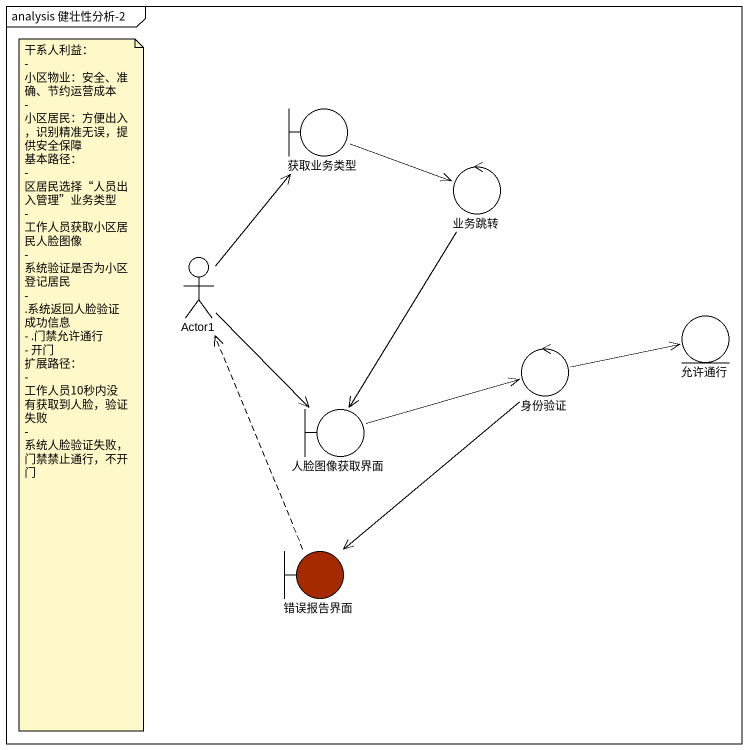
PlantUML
@startuml
mainframe analysis 健壮性分析-2
boundary 获取业务类型
control 业务跳转
actor Actor1
control 身份验证
entity 允许通行
boundary 人脸图像获取界面
boundary 错误报告界面 #A52A00
获取业务类型 -right-> 业务跳转
业务跳转 --> 人脸图像获取界面
Actor1 -up-> 获取业务类型
Actor1 --> 人脸图像获取界面
身份验证 -right-> 允许通行
身份验证 --> 错误报告界面
人脸图像获取界面 -right-> 身份验证
错误报告界面 .up.> Actor1
note as N1
  干系人利益：
  - 小区物业：安全、准确、节约运营成本
  - 小区居民：方便出入，识别精准无误，提供安全保障
  基本路径：
  - 区居民选择“人员出入管理”业务类型
  - 工作人员获取小区居民人脸图像
  - 系统验证是否为小区登记居民
  - .系统返回人脸验证成功信息
  - .门禁允许通行
  - 开门
  扩展路径：
  - 工作人员10秒内没有获取到人脸，验证失败
  - 系统人脸验证失败，门禁禁止通行，不开门
end note
@enduml
